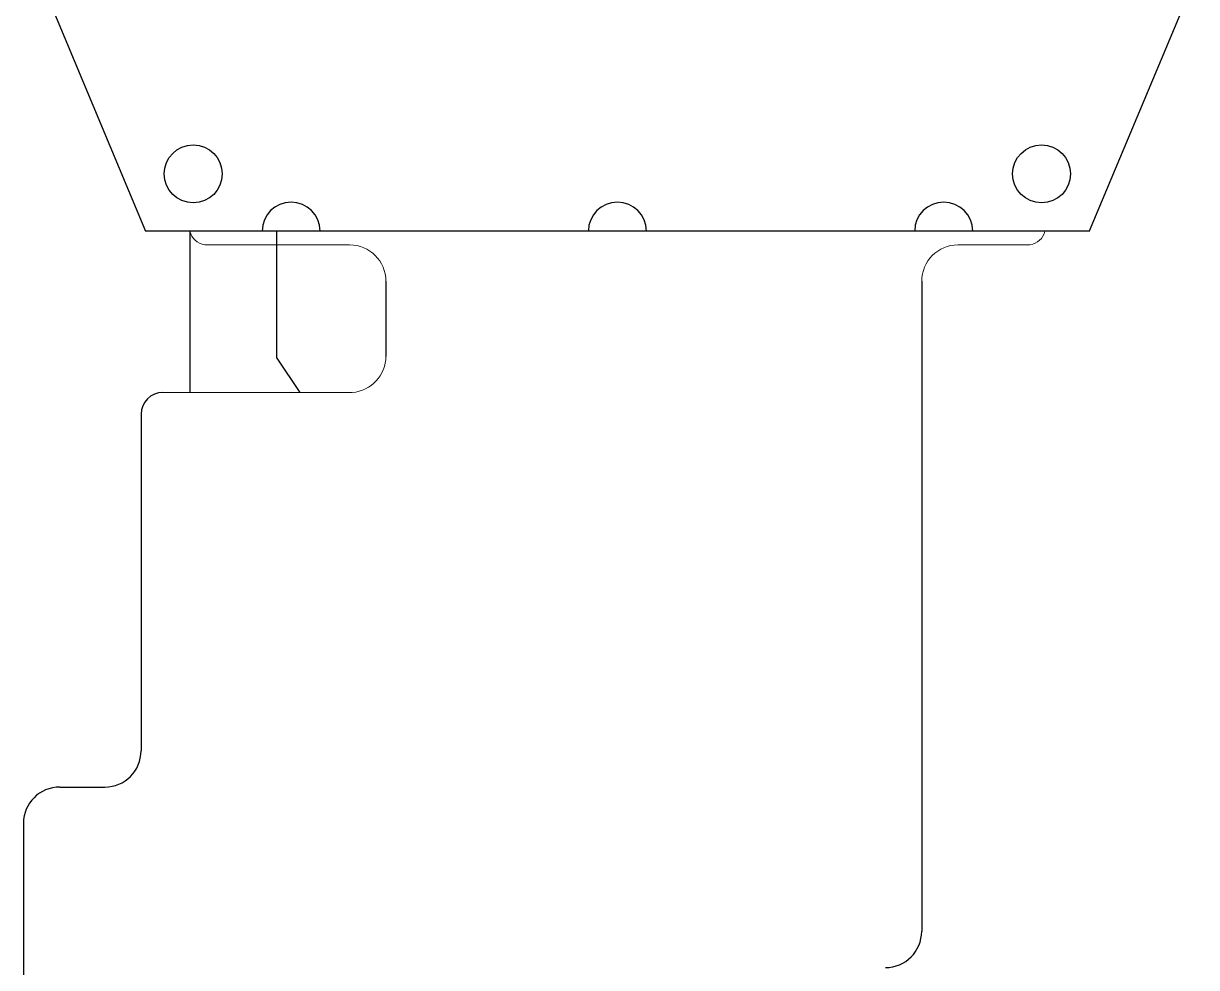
# Model space of a CAD drawing. Header units: millimetres. Extents: x 1040 to 3675, y 249 to 975.
# Drawn here: x 3350.81 to 3366.99, y 656.36 to 669.38 of the extents above; entities that cross this region are included whole.
import ezdxf

# ---------------------------------------------------------------- set-up
doc = ezdxf.new("R2010")
doc.units = ezdxf.units.MM
for name, color, linetype in [('dim', 3, 'Continuous'), ('DWG', 7, 'Continuous'), ('FPC', 33, 'Continuous'), ('铁框', 5, 'Continuous')]:
    doc.layers.add(name, color=color, linetype=linetype)

msp = doc.modelspace()

# ---------------------------------------------------------------- linework, layer by layer
at = {"color": 7}
for p, q in [((3351.0172, 670.0451), (3352.4924, 666.516)), ((3365.5162, 666.516), (3352.4924, 666.516)), ((3365.5078, 666.516), (3352.4924, 666.516)), ((3365.512, 666.516), (3352.4966, 666.516))]:
    msp.add_line(p, q, dxfattribs=at)
at = {"color": 30}
msp.add_line((3350.8091, 658.3461), (3350.8091, 649.856), dxfattribs=at)
for centre, radius, start, end in [((3352.7308, 663.9896), 0.3, 90, 180), ((3351.3091, 658.3461), 0.5, 90, 180), ((3362.6969, 656.856), 0.5, 270, 0)]:
    msp.add_arc(centre, radius, start, end, dxfattribs=at)
at = {"layer": 'dim', "color": 30}
msp.add_line((3351.3091, 658.8461), (3351.9308, 658.8461), dxfattribs=at)
msp.add_arc((3351.9308, 659.3461), 0.5, 270, 0, dxfattribs=at)
at = {"layer": 'DWG', "color": 30, "lineweight": 0}
for p, q in [((3355.3076, 666.326), (3353.3099, 666.326)), ((3364.6903, 666.326), (3363.6969, 666.326)), ((3355.3434, 664.2896), (3352.7267, 664.2896)), ((3354.3476, 664.2896), (3352.7308, 664.2896))]:
    msp.add_line(p, q, dxfattribs=at)
for centre, radius, start, end in [((3353.3455, 666.5689), 0.2455, 192.44213, 261.67929), ((3364.6548, 666.5689), 0.2455, 278.32071, 347.55787), ((3355.3076, 665.826), 0.5, 0, 90), ((3363.6969, 665.826), 0.5, 90, 180), ((3355.3051, 664.7906), 0.5025, 274.37515, 359.88202)]:
    msp.add_arc(centre, radius, start, end, dxfattribs=at)
at = {"layer": 'FPC', "color": 2}
for p, q in [((3353.1043, 666.516), (3353.1043, 664.2896)), ((3354.3043, 664.764), (3354.3043, 666.516)), ((3354.3043, 664.764), (3354.6205, 664.2896))]:
    msp.add_line(p, q, dxfattribs=at)
at = {"layer": 'FPC', "color": 30}
for p, q in [((3355.8076, 665.826), (3355.8076, 664.7879)), ((3363.1969, 665.826), (3363.1969, 664.2896)), ((3363.1969, 665.8159), (3363.1969, 664.7796)), ((3363.1969, 664.2896), (3363.1969, 656.856)), ((3352.4308, 663.9896), (3352.4308, 659.3461))]:
    msp.add_line(p, q, dxfattribs=at)
at = {"layer": '铁框', "color": 7}
msp.add_line((3366.9871, 670.0551), (3365.5078, 666.516), dxfattribs=at)
for centre in [(3353.1501, 667.306), (3364.8501, 667.306)]:
    msp.add_circle(centre, 0.4, dxfattribs=at)
for centre in [(3354.5001, 666.516), (3359.0001, 666.516), (3363.5001, 666.516)]:
    msp.add_arc(centre, 0.4, 0, 180, dxfattribs=at)

doc.saveas('drawing.dxf')
